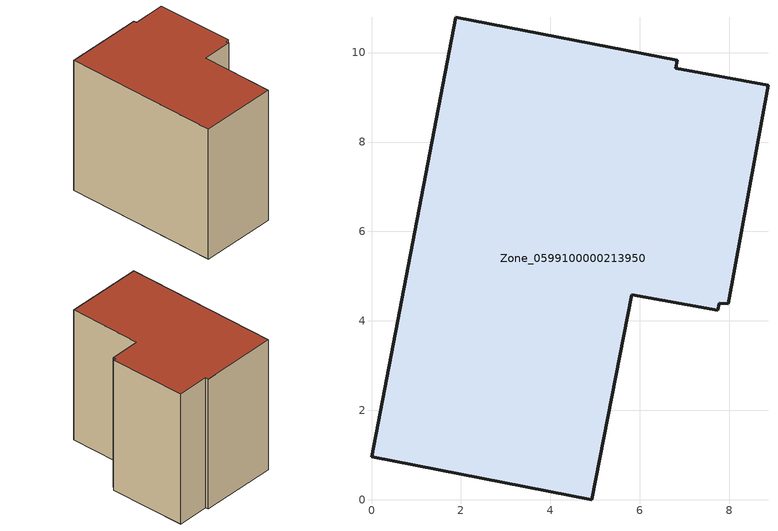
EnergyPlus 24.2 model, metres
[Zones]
Zone_0599100000213950
 floor ground (C_G): 0,0.96 1.88,10.79 6.83,9.83 6.8,9.65 8.87,9.27 7.97,4.38 7.78,4.39 7.75,4.24 5.82,4.59 4.92,0 z0
 wall outside (C_F): 6.8,9.65 6.83,9.83 1.88,10.79 0,0.96 4.92,0 5.82,4.59 7.75,4.24 7.78,4.39 7.97,4.38 8.87,9.27 6.8,9.65 z0:8.88
 roof outside (C_R): 7.75,4.24 7.78,4.39 7.97,4.38 8.87,9.27 6.8,9.65 6.83,9.83 1.88,10.79 0,0.96 4.92,0 5.82,4.59 z8.88
[BUILDING]
Pand.0599100000213950: North Axis=0; Terrain=City; Loads Convergence Tolerance Value=0.04; Temperature Convergence Tolerance Value=0.4; Solar Distribution=FullExterior; Maximum Number of Warmup Days=25; Minimum Number of Warmup Days=1
[Site:Location]
Rotterdam.The.Hague.AP_ZH_NLD Design_Conditions: Latitude=51.96; Longitude=4.45; Time Zone=1; Elevation=-4.5
[SITE:GROUNDTEMPERATURE:BUILDINGSURFACE]
18, 18, 18, 18, 18, 18, 18, 18, 18, 18, 18, 18
[MATERIAL] Thermal Absorptance=0.9; Solar Absorptance=0.7; Visible Absorptance=0.7
Name | Roughness | Thickness | Conductivity | Density | Specific Heat
G.TC.1946-1964 | MediumSmooth | 0.15 | 1 | 540 | 1210
F.TC.1946-1964 | Rough | 0.3 | 0.857143 | 1920 | 840
R.TC.1946-1964 | MediumRough | 0.2 | 0.235294 | 1500 | 1000
[CONSTRUCTION]
C_G: G.TC.1946-1964
C_F: F.TC.1946-1964
C_R: R.TC.1946-1964
[ZONE]
Zone_0599100000213950: Type=1; Multiplier=1; Ceiling Height=Autocalculate; Volume=Autocalculate; Floor Area=autocalculate; Part of Total Floor Area=Yes
[ZONEINFILTRATION:DESIGNFLOWRATE]
Infil_Zone_0599100000213950: Zone or ZoneList or Space or SpaceList=Zone_0599100000213950; Schedule=AlwaysOn; Design Flow Rate Calculation Method=Flow/Area; Flow Rate per Floor Area=0.003; Constant Term Coefficient=1; Temperature Term Coefficient=0; Velocity Term Coefficient=0; Velocity Squared Term Coefficient=0
[HVACTEMPLATE:ZONE:IDEALLOADSAIRSYSTEM]
Zone_0599100000213950: Maximum Heating Supply Air Temperature=50; Minimum Cooling Supply Air Temperature=13; Maximum Heating Supply Air Humidity Ratio=0.0156; Minimum Cooling Supply Air Humidity Ratio=0.0077; Heating Limit=NoLimit; Cooling Limit=NoLimit; Dehumidification Control Type=ConstantSensibleHeatRatio; Cooling Sensible Heat Ratio=0.7; Dehumidification Setpoint=60; Humidification Control Type=None; Humidification Setpoint=30; Outdoor Air Method=None; Outdoor Air Flow Rate per Person=0.00944; Outdoor Air Flow Rate per Zone Floor Area=0; Outdoor Air Flow Rate per Zone=0; Demand Controlled Ventilation Type=None; Outdoor Air Economizer Type=NoEconomizer; Heat Recovery Type=None; Sensible Heat Recovery Effectiveness=0.7; Latent Heat Recovery Effectiveness=0.65
[ZONECONTROL:THERMOSTAT]
ThermostatControl_Zone_0599100000213950: Zone or ZoneList=Zone_0599100000213950; Control Type Schedule=DualSetpointControlType; Control 1=Thermostat_Zone_0599100000213950; Temperature Difference Between Cutout And Setpoint=0
[THERMOSTATSETPOINT:DUALSETPOINT]
Thermostat_Zone_0599100000213950: Heating Setpoint Temperature Schedule=HeatingSetpoint_Zone_0599100000213950; Cooling Setpoint Temperature Schedule=CoolingSetpoint_Zone_0599100000213950
[SCHEDULE:COMPACT]
HeatingSetpoint_Zone_0599100000213950: Through: 12/31, For: AllDays, Until: 24:00, 21
CoolingSetpoint_Zone_0599100000213950: Through: 12/31, For: AllDays, Until: 24:00, 24
DualSetpointControlType: Through: 12/31, For: AllDays, Until: 24:00, 4
AlwaysOn: Through: 12/31, For: AllDays, Until: 24:00, 1
